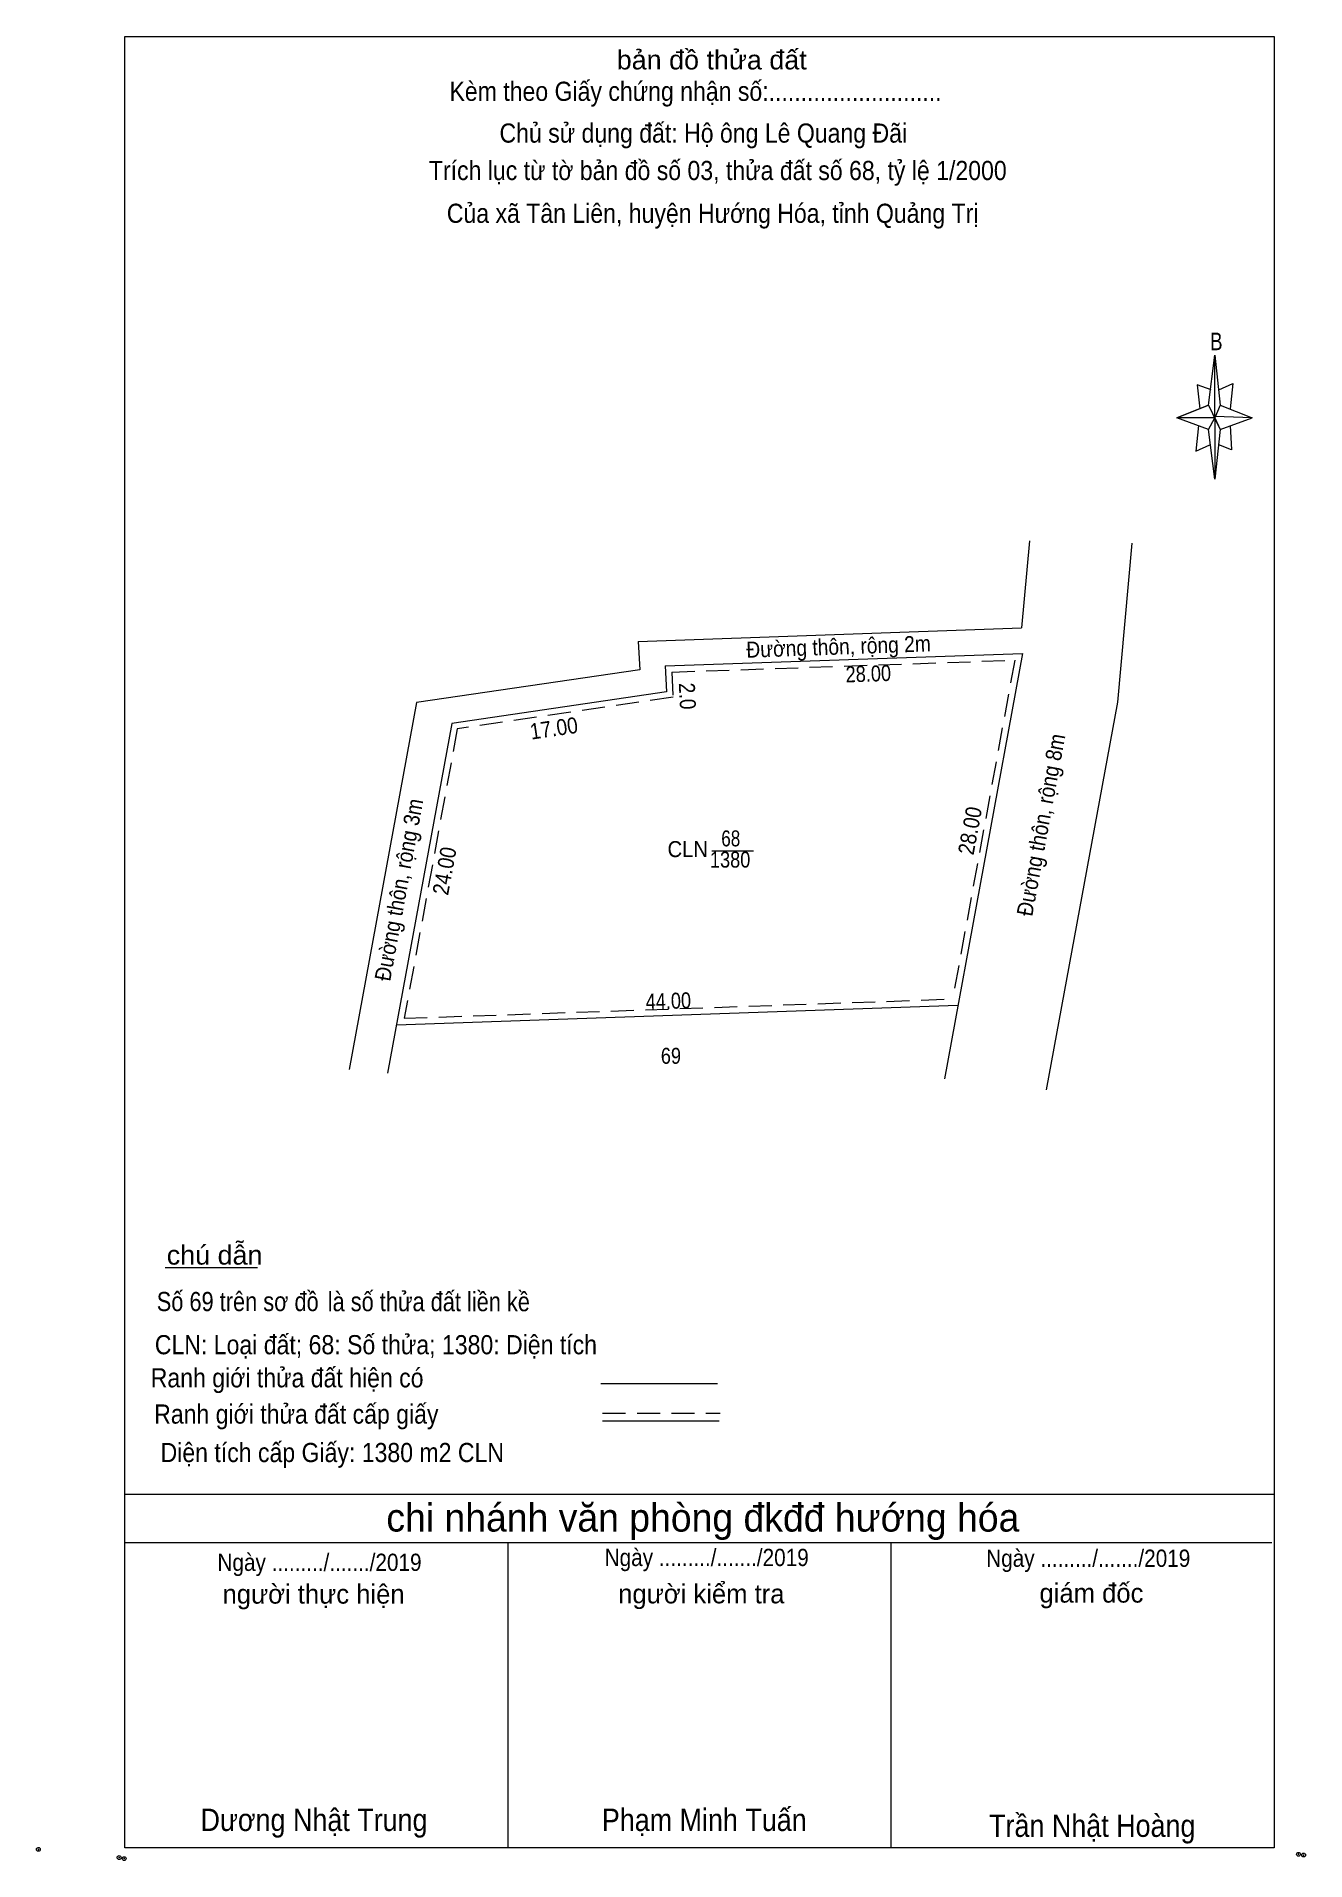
# Model space of a CAD drawing. Header units: metres. Extents: x 549224 to 549323, y 1838064 to 1838207.
import ezdxf
from ezdxf.enums import TextEntityAlignment as Align

# ---------------------------------------------------------------- set-up
doc = ezdxf.new("R2010")
doc.units = ezdxf.units.M
doc.header["$LTSCALE"] = 0.6
doc.header["$PDMODE"] = 32
doc.header["$PDSIZE"] = 0.3
doc.linetypes.add('MEDIUM_DASHED', pattern=[4.5, 3, -1.5])
for name, color, linetype, lineweight in [('10', 7, 'Continuous', 13), ('15', 7, 'Continuous', 13), ('17', 7, 'Continuous', 13), ('23', 7, 'Continuous', 13), ('5', 7, 'Continuous', 13), ('6', 7, 'Continuous', 13)]:
    doc.layers.add(name, color=color, linetype=linetype, lineweight=lineweight)

msp = doc.modelspace()

# ---------------------------------------------------------------- linework, layer by layer
at = {"layer": '10'}
for p, q in [((549270.77, 1838159.44), (549300.78, 1838160.49)), ((549272.87, 1838157.51), (549300.85, 1838158.49)), ((549251.83, 1838129.41), (549295.8, 1838130.95))]:
    msp.add_line(p, q, dxfattribs=at)
at = {"layer": '10', "linetype": 'MEDIUM_DASHED'}
for p, q in [((549273.39, 1838157.03), (549300.25, 1838157.97)), ((549252.44, 1838129.93), (549295.38, 1838131.44))]:
    msp.add_line(p, q, dxfattribs=at)
at = {"layer": '15', "linetype": 'MEDIUM_DASHED'}
for p, q in [((549273.39, 1838157.03), (549273.49, 1838155.08)), ((549273.49, 1838155.08), (549256.59, 1838152.58))]:
    msp.add_line(p, q, dxfattribs=at)
at = {"layer": '15'}
msp.add_line((549276.52, 1838143.05), (549279.8, 1838143.05), dxfattribs=at)
for points in [[(549270.77, 1838159.44), (549270.88, 1838157.21), (549253.41, 1838154.64)], [(549272.87, 1838157.51), (549272.97, 1838155.5), (549256.16, 1838153.02)]]:
    msp.add_lwpolyline(points, dxfattribs=at)
at = {"layer": '17'}
msp.add_line((549233.72, 1838110.43), (549240.96, 1838110.43), dxfattribs=at)
at = {"layer": '23'}
for p, q in [((549301.4, 1838167.3), (549300.78, 1838160.49)), ((549309.42, 1838167.12), (549308.29, 1838154.68)), ((549300.85, 1838158.49), (549294.74, 1838125.18)), ((549253.41, 1838154.64), (549248.14, 1838125.93)), ((549308.29, 1838154.68), (549302.72, 1838124.32)), ((549256.16, 1838153.02), (549251.14, 1838125.63))]:
    msp.add_line(p, q, dxfattribs=at)
at = {"layer": '23', "linetype": 'MEDIUM_DASHED'}
for p, q in [((549300.25, 1838157.97), (549295.38, 1838131.44)), ((549256.59, 1838152.58), (549252.44, 1838129.93))]:
    msp.add_line(p, q, dxfattribs=at)
at = {"layer": '5'}
for p, q in [((549230.57, 1838064.99), (549230.57, 1838206.79)), ((549315.43, 1838177.93), (549315.93, 1838181.83)), ((549316.33, 1838177.93), (549318.83, 1838176.93)), ((549315.43, 1838176.03), (549312.93, 1838176.93)), ((549316.33, 1838176.03), (549315.93, 1838172.13)), ((549317.13, 1838176.33), (549317.23, 1838174.43)), ((549317.23, 1838174.43), (549316.23, 1838174.83)), ((549230.57, 1838092.69), (549320.57, 1838092.69)), ((549230.57, 1838088.89), (549320.37, 1838088.89)), ((549230.57, 1838088.89), (549320.37, 1838088.89)), ((549230.57, 1838088.89), (549320.37, 1838088.89)), ((549260.57, 1838064.99), (549260.57, 1838088.89)), ((549290.57, 1838064.99), (549290.57, 1838088.89)), ((549320.57, 1838064.99), (549230.57, 1838064.99))]:
    msp.add_line(p, q, dxfattribs=at)
for points in [[(549230.57, 1838206.79), (549320.57, 1838206.79), (549320.57, 1838064.99)], [(549315.63, 1838179.13), (549314.53, 1838179.53), (549314.73, 1838177.63)], [(549316.23, 1838179.13), (549317.33, 1838179.63), (549317.13, 1838177.63)], [(549315.93, 1838176.93), (549315.43, 1838177.93), (549312.93, 1838176.93)], [(549314.63, 1838176.33), (549314.43, 1838174.33), (549315.53, 1838174.83)], [(549315.93, 1838176.93), (549316.33, 1838176.03), (549318.83, 1838176.93)]]:
    msp.add_lwpolyline(points, dxfattribs=at)
for points in [[(549315.93, 1838181.83), (549316.33, 1838177.93), (549315.93, 1838176.93)], [(549315.93, 1838176.93), (549312.93, 1838176.93), (549315.43, 1838177.93), (549316.33, 1838176.03), (549318.83, 1838176.93), (549315.93, 1838177.03)], [(549315.93, 1838176.93), (549315.93, 1838172.13), (549315.43, 1838176.03)]]:
    msp.add_lwpolyline(points, close=True, dxfattribs=at)
for p in [(549230.11, 1838064.23), (549230.51, 1838064.15), (549322.47, 1838064.49), (549322.87, 1838064.43)]:
    msp.add_point(p, dxfattribs=at)
at = {"layer": '6'}
for p, q in [((549267.83, 1838101.34), (549276.97, 1838101.34)), ((549267.97, 1838098.41), (549277.11, 1838098.41))]:
    msp.add_line(p, q, dxfattribs=at)
at = {"layer": '6', "linetype": 'MEDIUM_DASHED'}
msp.add_line((549267.97, 1838099.03), (549277.17, 1838099.03), dxfattribs=at)
at = {"layer": '6'}
msp.add_point((549223.79, 1838064.87), dxfattribs=at)

# ---------------------------------------------------------------- texts
at = {"layer": '15'}
for s, rotation, width, p in [('Đường thôn, rộng 2m', 2.001, 0.9, (549286.4732, 1838158.406)), ('28.00', 2.006, 0.85, (549288.8031, 1838156.2842)), ('2.0', 272.848, 0.9, (549273.9912, 1838155.1211)), ('17.00', 8.392, 0.9, (549264.2488, 1838152.0187)), ('Đường thôn, rộng 8m', 79.604, 0.9, (549302.9183, 1838144.9622)), ('Đường thôn, rộng 3m', 79.614, 0.9, (549252.637, 1838139.8823)), ('28.00', 79.606, 0.9, (549297.358, 1838144.5072)), ('24.00', 79.614, 0.9, (549256.2077, 1838141.3573)), ('44.00', 2.006, 0.85, (549273.1431, 1838130.6642))]:
    msp.add_text(s, height=1.25, rotation=rotation, dxfattribs=dict(at, width=width)).set_placement(p, align=Align.CENTER)
for s, width, p in [('68', 0.8, (549278.01, 1838143.39)), ('CLN', 0.95, (549274.645, 1838142.55)), ('1380', 0.85, (549277.96, 1838141.73)), ('69', 0.85, (549273.325, 1838126.37))]:
    msp.add_text(s, height=1.25, dxfattribs=dict(at, width=width)).set_placement(p, align=Align.CENTER)
at = {"layer": '5'}
for s, height, width, p in [('bản đồ thửa đất', 1.5, 1.05, (549276.52, 1838204.21)), ('Kèm theo Giấy chứng nhận số:...........................', 1.5, 0.9, (549275.25, 1838201.75)), ('Chủ sử dụng đất: Hộ ông Lê Quang Đãi', 1.5, 0.9, (549275.86, 1838198.48)), ('Trích lục từ tờ bản đồ số 03, thửa đất số 68, tỷ lệ 1/2000 ', 1.5, 0.9, (549277.245, 1838195.55)), ('Của xã Tân Liên, huyện Hướng Hóa, tỉnh Quảng Trị', 1.5, 0.9, (549276.59, 1838192.2)), ('B', 1.378, 0.8, (549316.03, 1838182.23)), ('Ngày ........./......./2019', 1.35, 0.9, (549245.805, 1838086.67)), ('Ngày ........./......./2019', 1.35, 0.9, (549276.125, 1838087.05)), ('Ngày ........./......./2019', 1.35, 0.9, (549306.005, 1838086.99)), ('Dương Nhật Trung', 1.75, 0.9, (549245.375, 1838066.31)), ('Phạm Minh Tuấn', 1.75, 0.9, (549275.935, 1838066.31)), ('Trần Nhật Hoàng', 1.75, 0.9, (549306.32, 1838065.85))]:
    msp.add_text(s, height=height, dxfattribs=dict(at, width=width)).set_placement(p, align=Align.CENTER)
for s, height, p in [('chi nhánh văn phòng đkđđ hướng hóa', 2.187, (549275.825, 1838089.75)), ('người thực hiện', 1.5, (549245.34, 1838084.11)), ('người kiểm tra', 1.5, (549275.705, 1838084.13)), ('giám đốc', 1.5, (549306.255, 1838084.19))]:
    msp.add_text(s, height=height, dxfattribs=at).set_placement(p, align=Align.CENTER)
at = {"layer": '6'}
for s, width, p in [('chú dẫn', 1.05, (549237.59, 1838110.65)), ('Ranh giới thửa đất hiện có ', 0.9, (549243.52, 1838101.04)), ('Ranh giới thửa đất cấp giấy', 0.9, (549243.99, 1838098.2))]:
    msp.add_text(s, height=1.5, dxfattribs=dict(at, width=width)).set_placement(p, align=Align.CENTER)
for s, width, p in [('Số 69 trên sơ đồ', 0.85, (549233.06, 1838107.01)), ('là số thửa đất liền kề', 0.85, (549246.45, 1838107)), ('CLN: Loại đất; 68: Số thửa; 1380: Diện tích', 0.9, (549232.91, 1838103.63)), ('Diện tích cấp Giấy: 1380 m2 CLN', 0.9, (549233.36, 1838095.19))]:
    msp.add_text(s, height=1.5, dxfattribs=dict(at, width=width)).set_placement(p)

doc.saveas('drawing.dxf')
